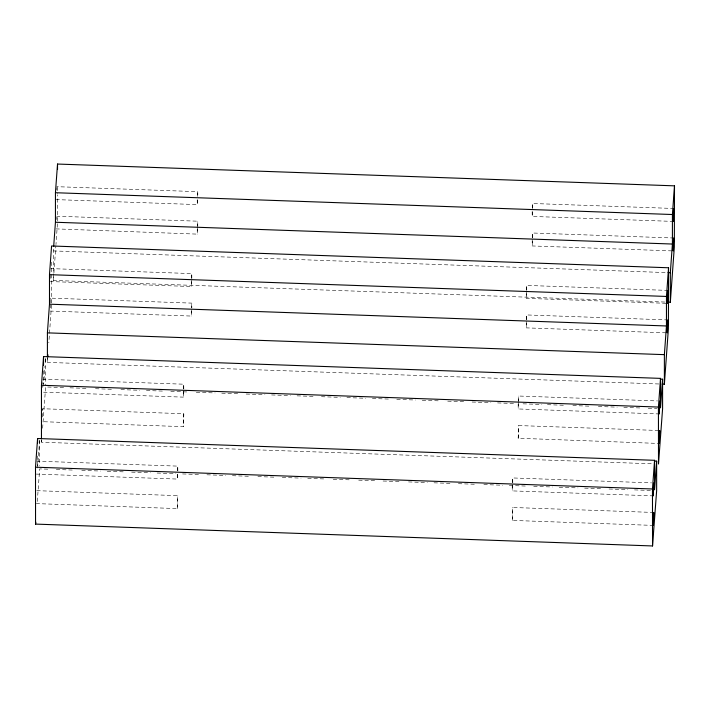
<?xml version="1.0" encoding="UTF-8"?>
<svg xmlns="http://www.w3.org/2000/svg" width="710" height="710" viewBox="0 0 710 710"><rect width="100%" height="100%" fill="white"/><g stroke="black" fill="none" stroke-linecap="round" stroke-linejoin="round"><path stroke-width="0.53" stroke-dasharray="3.55 2.66" d="M56.8 189.996L56.8 187.6M56.8 219.523L56.8 217.118M197.824 194.975L197.735 191.665L56.72 186.686M51.555 302.913L51.573 260.233M57.51 220.987L57.528 194.753M42.778 384.101L42.813 382.53M50.818 303.019L50.765 298.138L191.789 303.117L191.842 308.007M177.278 474.173L177.331 479.064L36.308 474.085M177.846 471.014L177.793 466.124L36.769 461.145M183.801 389.08L183.748 384.199L42.724 379.22M191.274 281.639L191.318 286.529L50.303 281.55M191.274 311.166L191.318 316.056L50.303 311.069M191.842 278.48L191.789 273.59L50.765 268.611M197.22 199.714L197.273 204.595L56.25 199.616M197.22 229.241L197.273 234.123L56.205 228.895M197.788 226.073L197.735 221.192L56.72 216.204M512.212 486.004L512.265 490.894L653.28 495.873M512.78 482.844L512.726 477.954L651.54 482.862M518.158 404.079L518.211 408.96L659.235 413.939M518.726 400.91L518.682 396.029L657.495 400.928M526.767 290.301L526.713 285.42L667.737 290.399M526.767 319.828L526.713 314.947L666.637 319.89M532.154 211.544L532.207 216.426L673.231 221.405M532.722 208.376L532.669 203.495L673.692 208.474M532.722 237.903L532.669 233.013L673.692 238.001M183.286 390.571L183.286 397.13L42.263 392.151M526.252 291.792L526.252 298.351L667.276 303.339M526.252 321.319L526.252 327.878L667.276 332.857M532.207 239.385L532.207 245.953L673.231 250.932M51.502 304.998L48.83 342.815M42.662 387.447L42.724 385.779M42.662 416.974L42.724 408.747L183.748 413.726L183.837 414.64L183.286 426.657L42.263 421.678M50.765 275.169L50.614 278.391M50.765 304.696L50.614 307.918M191.789 280.157L191.318 286.529M191.789 309.675L191.318 316.056M197.273 227.564L197.735 221.192M197.735 227.75L197.273 234.123M512.726 484.522L512.265 490.894M518.211 402.401L518.682 396.029M518.682 402.588L518.211 408.96M57.43 223.765L55.966 244.586M177.402 470.828L177.793 466.124M177.731 474.36L177.331 479.064M183.357 388.902L183.748 384.199M183.677 392.426L183.286 397.13M191.389 278.293L191.789 273.59M191.389 307.82L191.789 303.117M197.345 196.368L197.735 191.665M197.673 199.892L197.273 204.595M512.327 482.658L512.726 477.954M526.323 290.124L526.713 285.42M526.642 293.656L526.252 298.351M526.323 319.651L526.713 314.947M532.269 208.19L532.669 203.495M526.642 323.174L526.252 327.878M532.598 211.722L532.207 216.426M532.269 237.717L532.669 233.013M532.598 241.249L532.207 245.953M37.586 468.041L39.591 440.466M43.541 386.107L44.978 366.253M45.298 361.843L45.617 357.432L45.617 384.776M664.791 302.043L53.356 280.45L53.596 247.612M37.302 501.491L39.671 468.893L48.528 469.203M42.618 428.263L45.617 386.959L64.45 387.624M658.844 383.977L47.41 362.384L47.721 358.035M53.356 280.45L53.836 273.927M53.916 272.844L55.886 245.669M41.748 440.218L41.526 442.232L652.96 463.825M50.614 298.954L50.765 298.138M42.582 409.563L42.724 408.747M183.748 413.726L183.286 426.657M36.769 490.672L177.793 495.651L177.331 508.591L36.308 503.603M177.331 508.591L177.793 495.651M658.596 430.491L518.682 425.556L518.158 438.239L659.235 443.466M518.211 438.487L518.682 425.556M653.75 512.46L512.726 507.481L512.265 513.854L512.265 520.412L653.28 525.4M512.265 520.412L512.726 507.481M53.356 250.923L668.119 272.64M69.988 387.82L87.712 388.45M95.468 388.716L113.192 389.346M120.94 389.621L139.772 390.287M146.42 390.518L163.034 391.103M170.79 391.379L188.514 392.009M196.262 392.284L215.095 392.941M221.742 393.18L238.356 393.766M246.113 394.041L264.936 394.707M271.584 394.938L290.417 395.603M297.064 395.843L313.678 396.428M321.435 396.704L340.259 397.369M346.906 397.6L365.739 398.266M372.386 398.496L390.109 399.127M396.748 399.357L415.581 400.023M422.228 400.262L439.952 400.884M447.708 401.159L465.432 401.789M472.07 402.02L490.903 402.685M497.55 402.916L515.274 403.546M523.03 403.821L541.854 404.487M547.392 404.682L565.116 405.303M572.872 405.579L590.596 406.209M598.352 406.484L617.176 407.149M623.824 407.38L640.438 407.966M648.194 408.241L657.052 408.552M56.285 469.479L74.009 470.1M81.757 470.375L100.589 471.041M107.237 471.271L123.851 471.866M131.607 472.132L150.431 472.798M157.079 473.037L175.911 473.703M182.559 473.934L199.173 474.52M206.929 474.795L225.753 475.46M232.401 475.7L250.124 476.321M257.881 476.596L275.604 477.218M282.252 477.457L301.075 478.123M307.723 478.354L325.446 478.984M333.203 479.259L350.926 479.88M358.674 480.155L376.398 480.785M383.045 481.016L400.768 481.646M408.525 481.912L427.349 482.578M433.996 482.818L450.61 483.403M458.367 483.679L476.091 484.3M483.847 484.575L502.671 485.241M509.318 485.48L525.933 486.066M533.689 486.332L552.522 486.998M559.169 487.237L577.993 487.903M584.641 488.134L601.255 488.72M609.011 488.995L627.844 489.66M634.483 489.9L651.106 490.486M41.508 442.161L41.455 440.093M57.528 187.076L57.528 193.661M47.41 358.009L47.41 362.384M43.541 370.798L43.541 383.924M39.671 440.457L39.671 465.609M37.586 456.006L37.586 465.849"/><path stroke-width="1.06" d="M656.644 461.154L656.644 490.681L652.543 545.954L35.553 524.095L35.5 467.189L37.586 438.514L654.558 460.302L654.558 489.829L656.644 461.154L654.425 461.074M41.455 438.993L41.455 385.264L43.541 356.58L660.513 378.377L660.513 407.895L662.59 379.22L660.38 379.149M47.41 356.917L47.41 332.857L49.487 304.182L49.487 274.655L51.573 245.98L668.545 267.768L668.376 328.863L664.382 384.172L662.164 384.092M53.676 246.512L55.442 222.248L55.442 192.721L57.528 164.046L674.5 185.843L674.331 246.929L670.329 302.238L668.119 302.158M47.801 356.944L47.96 354.769M652.543 545.954L652.472 488.977L654.558 460.302M662.59 379.22L662.59 408.747L658.498 464.021L658.427 407.052L660.513 378.377M664.382 384.172L664.382 354.645L666.459 325.97L666.459 296.443L668.545 267.768M670.329 302.238L670.329 272.711L672.414 244.036L672.414 214.518L674.5 185.843M35.802 522.143L35.571 524.158M55.442 192.721L672.414 214.518M55.442 222.248L672.414 244.036M668.119 272.64L670.329 272.711M49.487 274.655L666.459 296.443M49.487 304.182L666.459 325.97M47.41 332.857L664.382 354.645M41.455 385.264L658.427 407.052M35.5 467.189L652.472 488.977M57.528 164.046L57.528 169.53M43.541 356.58L43.541 365.33M37.586 438.514L37.586 442.889M653.2 492.554L653.28 495.873L653.75 482.933L653.2 492.554M653.2 522.081L653.28 525.4L653.75 512.46L653.2 522.081M659.155 410.628L659.235 413.939L659.697 401.008L659.155 410.628M659.155 440.156L659.235 443.466L659.697 430.535L659.155 440.156M667.187 300.019L667.276 303.339L667.737 290.399L667.187 300.019M667.187 329.546L667.276 332.857L667.737 319.926L667.187 329.546M673.142 218.094L673.231 221.405L673.692 208.474L673.142 218.094M673.142 247.612L673.231 250.932L673.692 238.001L673.142 247.612"/></g></svg>
